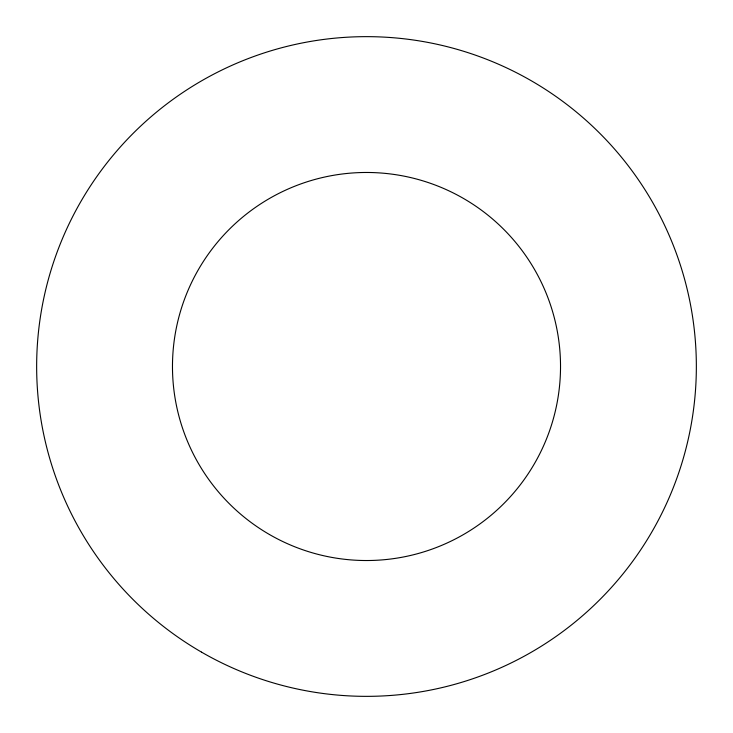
<?xml version="1.0" encoding="UTF-8"?>
<svg xmlns="http://www.w3.org/2000/svg" width="733" height="733" viewBox="0 0 733 733"><rect width="100%" height="100%" fill="white"/><g stroke="black" fill="none" stroke-linecap="round" stroke-linejoin="round"><path stroke-width="1.1" d="M201.575 652.159A329.85 329.85 0 0 0 696.35 366.5A329.85 329.85 0 0 0 201.575 80.841A329.85 329.85 0 0 0 201.575 652.159M269.487 534.531A194.025 194.025 0 0 0 560.525 366.5A194.025 194.025 0 0 0 269.487 198.469A194.025 194.025 0 0 0 269.487 534.531"/></g></svg>
